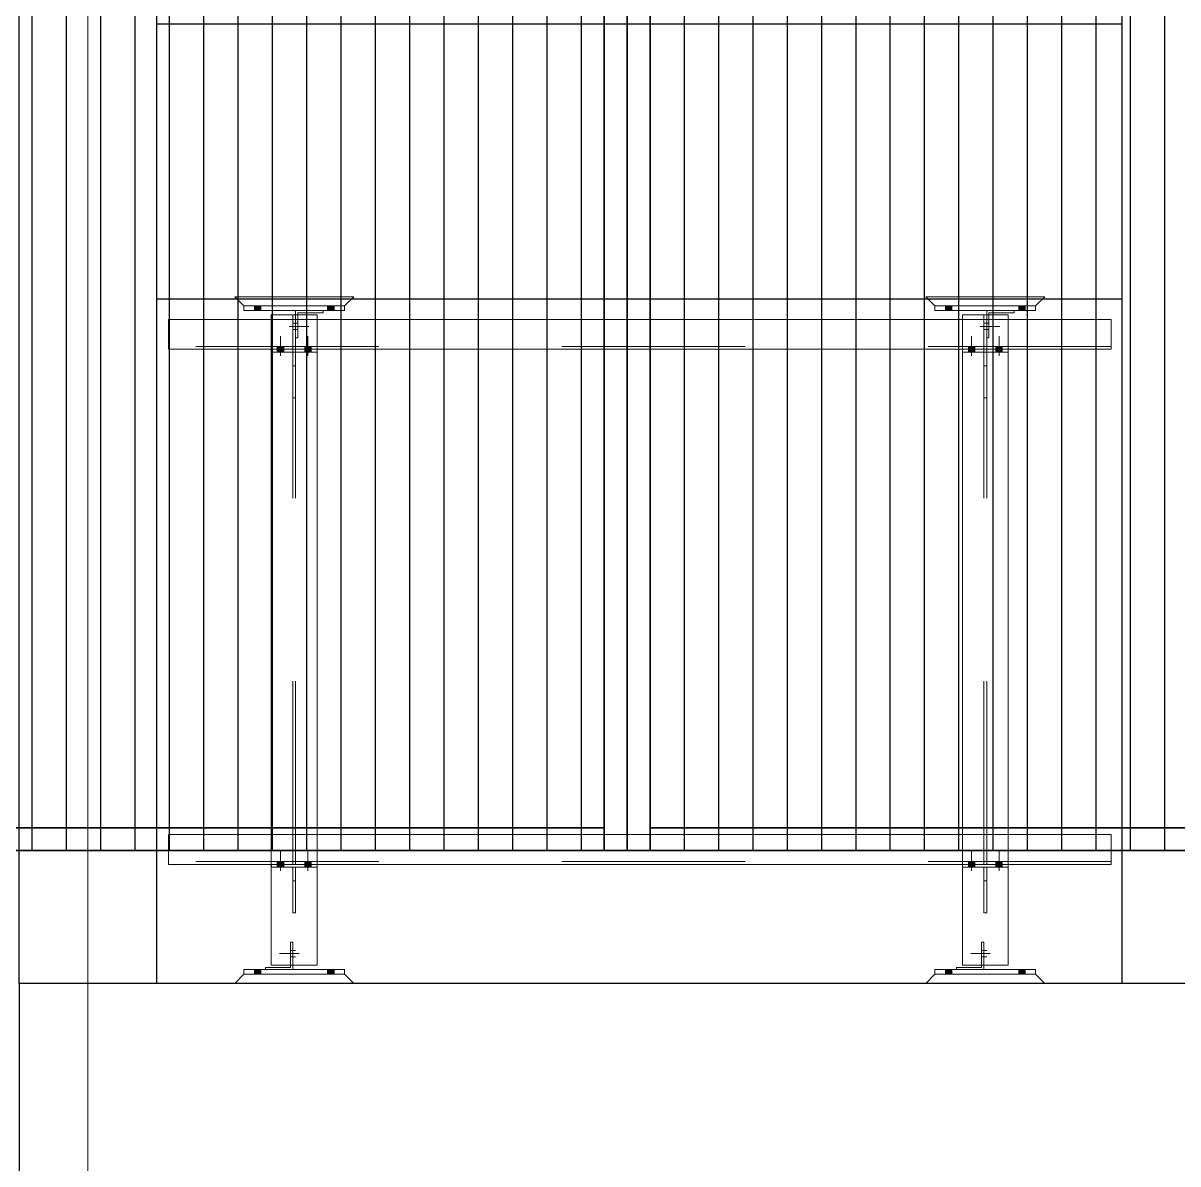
# Model space of a CAD drawing. Header units: millimetres. Extents: x 652937 to 1670132, y 1473552 to 2851037.
# Drawn here: x 663468.656 to 663471.18, y 1524561.794 to 1524564.286 of the extents above; entities that cross this region are included whole.
import ezdxf

# ---------------------------------------------------------------- set-up
doc = ezdxf.new("R2010")
doc.units = ezdxf.units.MM
for name, pattern in [('Grid Line', [22.225, 12.7, -3.175, 3.175, -3.175]), ('XKITLINE00', [0]), ('XKITLINE02', [4, 2, -2])]:
    doc.linetypes.add(name, pattern=pattern)
doc.layers.add('000 - 0_HIDE_OBJ_FRAMING_DEF_SUB', color=7, linetype='Continuous', plot=False)
for name, color, linetype, lineweight in [('A-GENM', 7, 'Continuous', 9), ('Bolt', 7, 'Continuous', 0), ('Part', 7, 'Continuous', 0), ('Z-030-M_GRID', 7, 'Continuous', 9)]:
    doc.layers.add(name, color=color, linetype=linetype, lineweight=lineweight)

# ---------------------------------------------------------------- blocks, each defined once
blk = doc.blocks.new('GM_Louver Grill Vertical Z1 - Z Profile-22981246-ENT 3 ELE-1 Sheet')
at = {"layer": '000 - 0_HIDE_OBJ_FRAMING_DEF_SUB', "color": 7}
blk.add_line((1611284.3, 108890), (1611284.3, 114870), dxfattribs=at)
blk = doc.blocks.new('E1')
at = {"layer": '000 - 0_HIDE_OBJ_FRAMING_DEF_SUB', "color": 7, "lineweight": 35}
for p, q in [((1611409.3, 114870), (1611409.3, 108890)), ((1611509.3, 114870), (1611509.3, 108890)), ((1611409.3, 108940), (1610009.3, 108940)), ((1611509.3, 108940), (1612909.3, 108940))]:
    blk.add_line(p, q, dxfattribs=at)
for points in [[(1609959.3, 114870), (1611459.3, 114870), (1611459.3, 108890), (1609959.3, 108890)], [(1612959.3, 114870), (1611459.3, 114870), (1611459.3, 108890), (1612959.3, 108890)]]:
    blk.add_lwpolyline(points, close=True, dxfattribs=at)
at = {"layer": 'A-GENM', "color": 7}
for p in [(-1125, 0), (-1050, 0), (-975, 0), (-900, 0), (-825, 0), (-750, 0), (-675, 0), (-600, 0), (-525, 0), (-450, 0), (-375, 0), (-300, 0), (-225, 0), (-150, 0), (-75, 0), (0, 0), (75, 0), (300, 0), (375, 0), (450, 0), (525, 0), (600, 0), (675, 0), (750, 0), (825, 0), (900, 0), (975, 0), (1050, 0), (1125, 0), (1200, 0), (1275, 0), (1350, 0)]:
    blk.add_blockref('GM_Louver Grill Vertical Z1 - Z Profile-22981246-ENT 3 ELE-1 Sheet', p, dxfattribs=at)
blk = doc.blocks.new('*A22823352')
at = {"layer": 'Part', "color": 7, "linetype": 'XKITLINE00', "lineweight": 0}
for p, q in [((41.367032, 44.25), (41.367032, 44.2)), ((41.367125, 44.25), (41.367125, 44.2)), ((41.392125, 44.225), (41.392125, 44.2)), ((41.667125, 44.225), (41.392125, 44.225)), ((41.667125, 44.225), (41.667125, 44.25))]:
    blk.add_line(p, q, dxfattribs=at)
at = {"layer": 'Part', "color": 7, "linetype": 'XKITLINE02', "lineweight": 0}
for p, q in [((41.667125, 44.25), (41.367032, 44.25)), ((41.367032, 44.2), (41.367032, 43.95)), ((41.367125, 44.2), (41.367125, 43.95)), ((41.392125, 44.225), (41.392032, 44.225)), ((41.392032, 44.225), (41.392032, 43.95)), ((41.392125, 44.225), (41.392032, 44.225)), ((41.392125, 44.2), (41.392125, 43.95)), ((41.667032, 44.25), (41.667032, 44.225)), ((41.392125, 43.95), (41.367032, 43.95))]:
    blk.add_line(p, q, dxfattribs=at)
blk = doc.blocks.new('*A22833353')
at = {"layer": 'Part', "color": 7, "linetype": 'XKITLINE00', "lineweight": 0}
for p, q in [((40.701962, 44.4), (40.801993, 44.3)), ((40.802164, 44.3), (40.702195, 44.4)), ((41.902164, 44.3), (40.801993, 44.3)), ((42.002195, 44.4), (41.902164, 44.3))]:
    blk.add_line(p, q, dxfattribs=at)
at = {"layer": 'Part', "color": 7, "linetype": 'XKITLINE02', "lineweight": 0}
for p, q in [((40.702195, 44.4), (40.701962, 44.4)), ((40.701962, 44.4), (42.002195, 44.4)), ((41.901993, 44.3), (42.001962, 44.4)), ((41.902164, 44.3), (41.901993, 44.3))]:
    blk.add_line(p, q, dxfattribs=at)
blk = doc.blocks.new('*A22843354')
at = {"layer": 'Bolt', "color": 7, "linetype": 'XKITLINE02', "lineweight": 0}
for p, q in [((41.297479, 44.075), (41.512079, 44.075)), ((41.337068, 44.04), (41.367068, 44.04)), ((41.33709, 44.11), (41.36709, 44.11)), ((41.367049, 44.04), (41.392048, 44.04)), ((41.367109, 44.11), (41.392109, 44.11))]:
    blk.add_line(p, q, dxfattribs=at)
blk = doc.blocks.new('*A22853355')
at = {"layer": 'Bolt'}
for points in [[(40.987, 44.3), (40.987, 44.25), (40.917, 44.25), (40.917, 44.3)], [(41.787, 44.3), (41.787, 44.25), (41.717, 44.25), (41.717, 44.3)]]:
    blk.add_hatch(color=7, dxfattribs=at).paths.add_polyline_path(points, flags=17)
at = {"layer": 'Bolt', "color": 7, "linetype": 'XKITLINE00', "lineweight": 0}
for p, q in [((40.917, 44.3), (40.917, 44.25)), ((40.952, 44.3), (40.952, 44.25)), ((40.987, 44.3), (40.987, 44.25)), ((41.717, 44.3), (41.717, 44.25)), ((41.752, 44.3), (41.752, 44.25)), ((41.787, 44.3), (41.787, 44.25))]:
    blk.add_line(p, q, dxfattribs=at)
blk = doc.blocks.new('*A23323402')
at = {"layer": 'Part', "color": 7, "linetype": 'XKITLINE00', "lineweight": 0}
for p, q in [((39.977135, 38.525), (39.977145, 38.525)), ((39.977291, 38.525), (39.977145, 38.525)), ((39.977145, 38.525), (39.977145, 38.23)), ((50.277301, 38.525), (39.977281, 38.525)), ((39.977291, 38.525), (39.977291, 38.2)), ((50.277291, 38.525), (50.277301, 38.525)), ((50.277301, 38.525), (50.277301, 38.2)), ((39.977135, 38.23), (39.977135, 38.2)), ((39.977145, 38.23), (39.977291, 38.23)), ((39.977145, 38.23), (39.977281, 38.23)), ((39.977291, 38.2), (39.977135, 38.2)), ((39.977135, 38.2), (50.277301, 38.2))]:
    blk.add_line(p, q, dxfattribs=at)
at = {"layer": 'Part', "color": 7, "linetype": 'XKITLINE02', "lineweight": 0}
for p, q in [((39.977135, 38.525), (39.977135, 38.23)), ((39.977145, 38.525), (39.977135, 38.525)), ((39.977281, 38.23), (39.977281, 38.525)), ((50.277146, 38.2), (50.277146, 38.525)), ((50.277146, 38.525), (50.277156, 38.525)), ((50.277156, 38.525), (50.277156, 38.23)), ((50.277291, 38.23), (50.277291, 38.525)), ((50.277291, 38.23), (39.977281, 38.23)), ((50.277156, 38.23), (50.277291, 38.23)), ((50.277301, 38.2), (50.277146, 38.2))]:
    blk.add_line(p, q, dxfattribs=at)
blk = doc.blocks.new('*A23333403')
at = {"layer": 'Part', "color": 7, "linetype": 'XKITLINE00', "lineweight": 0}
for p, q in [((41.902164, 37.05), (40.801993, 37.05)), ((40.801993, 37.05), (40.801993, 37)), ((41.902164, 37), (40.801993, 37)), ((40.802164, 37), (40.802164, 37.05)), ((41.902164, 37.05), (41.902164, 37))]:
    blk.add_line(p, q, dxfattribs=at)
at = {"layer": 'Part', "color": 7, "linetype": 'XKITLINE02', "lineweight": 0}
blk.add_line((41.901993, 37), (41.901993, 37.05), dxfattribs=at)
blk = doc.blocks.new('*A23343404')
at = {"layer": 'Part', "color": 7, "linetype": 'XKITLINE00', "lineweight": 0}
for p, q in [((40.801993, 37), (40.701962, 36.9)), ((40.702195, 36.9), (40.802164, 37)), ((40.802164, 37), (40.801993, 37)), ((40.801993, 37), (41.902164, 37)), ((41.902164, 37), (42.002195, 36.9))]:
    blk.add_line(p, q, dxfattribs=at)
at = {"layer": 'Part', "color": 7, "linetype": 'XKITLINE02', "lineweight": 0}
for p, q in [((41.901993, 37), (42.001962, 36.9)), ((42.002195, 36.9), (40.701962, 36.9)), ((42.001962, 36.9), (42.002195, 36.9))]:
    blk.add_line(p, q, dxfattribs=at)
blk = doc.blocks.new('*A23353405')
at = {"layer": 'Part', "color": 7, "linetype": 'XKITLINE02', "lineweight": 0}
for p, q in [((41.337125, 37.35), (41.312032, 37.35)), ((41.312032, 37.35), (41.312032, 37.1)), ((41.312125, 37.35), (41.312125, 37.1)), ((41.337032, 37.05), (41.337032, 37.35)), ((41.337125, 37.35), (41.337125, 37.1)), ((41.037032, 37.075), (41.037125, 37.075)), ((41.037125, 37.075), (41.037032, 37.075)), ((41.337125, 37.05), (41.037032, 37.05))]:
    blk.add_line(p, q, dxfattribs=at)
at = {"layer": 'Part', "color": 7, "linetype": 'XKITLINE00', "lineweight": 0}
for p, q in [((41.312032, 37.1), (41.312032, 37.075)), ((41.312125, 37.1), (41.312125, 37.075)), ((41.337125, 37.1), (41.337125, 37.05)), ((41.037032, 37.075), (41.037032, 37.05)), ((41.312125, 37.075), (41.037125, 37.075)), ((41.037125, 37.075), (41.037125, 37.05))]:
    blk.add_line(p, q, dxfattribs=at)
blk = doc.blocks.new('*A23363406')
at = {"layer": 'Bolt', "color": 7, "linetype": 'XKITLINE02', "lineweight": 0}
for p, q in [((41.406679, 37.225), (41.192079, 37.225)), ((41.337049, 37.26), (41.312049, 37.26)), ((41.367068, 37.26), (41.337068, 37.26)), ((41.337109, 37.19), (41.312109, 37.19)), ((41.36709, 37.19), (41.33709, 37.19))]:
    blk.add_line(p, q, dxfattribs=at)
blk = doc.blocks.new('*A23373407')
at = {"layer": 'Bolt'}
for points in [[(40.987, 37.05), (40.987, 37), (40.917, 37), (40.917, 37.05)], [(41.787, 37.05), (41.787, 37), (41.717, 37), (41.717, 37.05)]]:
    blk.add_hatch(color=7, dxfattribs=at).paths.add_polyline_path(points, flags=17)
at = {"layer": 'Bolt', "color": 7, "linetype": 'XKITLINE00', "lineweight": 0}
for p, q in [((40.917, 37), (40.917, 37.05)), ((40.952, 37), (40.952, 37.05)), ((40.987, 37), (40.987, 37.05)), ((41.717, 37), (41.717, 37.05)), ((41.752, 37), (41.752, 37.05)), ((41.787, 37), (41.787, 37.05))]:
    blk.add_line(p, q, dxfattribs=at)
blk = doc.blocks.new('*A23383408')
at = {"layer": 'Bolt'}
for points in [[(41.167, 38.2), (41.167, 38.23), (41.237, 38.23), (41.237, 38.2)], [(41.467, 38.2), (41.467, 38.23), (41.537, 38.23), (41.537, 38.2)], [(41.167, 38.17), (41.167, 38.2), (41.237, 38.2), (41.237, 38.17)], [(41.467, 38.17), (41.467, 38.2), (41.537, 38.2), (41.537, 38.17)]]:
    blk.add_hatch(color=7, dxfattribs=at).paths.add_polyline_path(points, flags=17)
at = {"layer": 'Bolt', "color": 7, "linetype": 'XKITLINE00', "lineweight": 0}
for p, q in [((41.167, 38.2), (41.167, 38.23)), ((41.202, 38.13), (41.202, 38.345)), ((41.237, 38.2), (41.237, 38.23)), ((41.467, 38.2), (41.467, 38.23)), ((41.502, 38.13), (41.502, 38.345)), ((41.537, 38.2), (41.537, 38.23)), ((41.167, 38.17), (41.167, 38.2)), ((41.237, 38.17), (41.237, 38.2)), ((41.467, 38.17), (41.467, 38.2)), ((41.537, 38.17), (41.537, 38.2))]:
    blk.add_line(p, q, dxfattribs=at)
blk = doc.blocks.new('*A23393409')
at = {"layer": 'Part', "color": 7, "linetype": 'XKITLINE00', "lineweight": 0}
for p, q in [((41.102164, 38.2), (41.102164, 38.17)), ((41.102164, 38.17), (41.10235, 38.17)), ((41.60235, 38.17), (41.102164, 38.17)), ((41.10235, 38.2), (41.10235, 38.17)), ((41.60235, 38.17), (41.60235, 38.2))]:
    blk.add_line(p, q, dxfattribs=at)
at = {"layer": 'Part', "color": 7, "linetype": 'XKITLINE02', "lineweight": 0}
for p, q in [((41.60235, 38.2), (41.102164, 38.2)), ((41.602164, 38.2), (41.60235, 38.2)), ((41.602164, 38.2), (41.602164, 38.17)), ((41.602164, 38.17), (41.60235, 38.17))]:
    blk.add_line(p, q, dxfattribs=at)
blk = doc.blocks.new('*A23403410')
at = {"layer": 'Part', "color": 7, "linetype": 'XKITLINE00', "lineweight": 0}
for p, q in [((41.337164, 38.17), (41.337164, 37.67)), ((41.33735, 38.02), (41.33735, 38.17)), ((41.36735, 38.17), (41.33735, 38.17)), ((41.36735, 38.02), (41.36735, 38.17)), ((41.337211, 37.67), (41.33735, 38.02)), ((41.33735, 38.02), (41.36735, 38.02)), ((41.36735, 38.02), (41.367211, 37.67)), ((41.337164, 37.67), (41.337211, 37.67)), ((41.367211, 37.67), (41.337211, 37.67))]:
    blk.add_line(p, q, dxfattribs=at)
at = {"layer": 'Part', "color": 7, "linetype": 'XKITLINE02', "lineweight": 0}
for p, q in [((41.33735, 38.17), (41.337164, 38.17)), ((41.33735, 38.17), (41.337164, 38.17)), ((41.367164, 37.67), (41.367164, 38.17)), ((41.337211, 37.67), (41.337164, 37.67))]:
    blk.add_line(p, q, dxfattribs=at)
blk = doc.blocks.new('*A23583428')
at = {"layer": 'Part', "color": 7, "linetype": 'XKITLINE00', "lineweight": 0}
for p, q in [((39.977135, 44.15), (39.977145, 44.15)), ((39.977291, 44.15), (39.977145, 44.15)), ((39.977145, 44.15), (39.977145, 43.855)), ((50.277301, 44.15), (39.977281, 44.15)), ((39.977291, 44.15), (39.977291, 43.825)), ((50.277291, 44.15), (50.277301, 44.15)), ((50.277301, 44.15), (50.277301, 43.825)), ((39.977135, 43.855), (39.977135, 43.825)), ((39.977291, 43.825), (39.977135, 43.825)), ((39.977135, 43.825), (50.277301, 43.825)), ((39.977145, 43.855), (39.977291, 43.855)), ((39.977145, 43.855), (39.977281, 43.855))]:
    blk.add_line(p, q, dxfattribs=at)
at = {"layer": 'Part', "color": 7, "linetype": 'XKITLINE02', "lineweight": 0}
for p, q in [((39.977135, 44.15), (39.977135, 43.855)), ((39.977145, 44.15), (39.977135, 44.15)), ((39.977281, 43.855), (39.977281, 44.15)), ((50.277146, 43.825), (50.277146, 44.15)), ((50.277146, 44.15), (50.277156, 44.15)), ((50.277156, 44.15), (50.277156, 43.855)), ((50.277291, 43.855), (50.277291, 44.15)), ((50.277291, 43.855), (39.977281, 43.855)), ((50.277301, 43.825), (50.277146, 43.825)), ((50.277156, 43.855), (50.277291, 43.855))]:
    blk.add_line(p, q, dxfattribs=at)
blk = doc.blocks.new('*A23593429')
at = {"layer": 'Part', "color": 7, "linetype": 'XKITLINE00', "lineweight": 0}
for p, q in [((48.652088, 44.2), (48.652076, 44.2)), ((48.652231, 44.2), (48.652088, 44.2)), ((48.652088, 44.2), (48.652088, 44.15)), ((48.652231, 44.2), (48.652218, 44.2)), ((48.652231, 44.2), (49.152231, 44.2)), ((48.652231, 44.2), (48.652231, 44.15)), ((49.152231, 44.2), (49.152218, 44.2)), ((49.152231, 44.2), (49.152231, 44.15)), ((48.652088, 43.825), (48.652088, 38.525)), ((48.652231, 43.825), (48.652231, 38.525)), ((49.152231, 43.795), (49.152231, 38.525)), ((48.652088, 38.2), (48.652088, 37.1)), ((48.652231, 38.2), (48.652231, 37.1)), ((49.152231, 38.17), (49.152231, 37.1)), ((48.652076, 37.1), (48.652088, 37.1)), ((48.652088, 37.1), (48.652231, 37.1)), ((48.652218, 37.1), (48.652231, 37.1)), ((49.152231, 37.1), (48.652231, 37.1)), ((49.152231, 37.1), (49.152218, 37.1))]:
    blk.add_line(p, q, dxfattribs=at)
at = {"layer": 'Part', "color": 7, "linetype": 'XKITLINE02', "lineweight": 0}
for p, q in [((48.652076, 44.2), (48.652076, 37.1)), ((48.652076, 44.2), (48.652231, 44.2)), ((48.652218, 44.2), (48.652218, 37.1)), ((48.887088, 44.2), (48.887088, 37.1)), ((48.887218, 44.2), (48.887218, 37.1)), ((48.917088, 44.2), (48.917088, 37.1)), ((48.917218, 44.2), (48.917218, 37.1)), ((49.152076, 44.2), (49.152076, 37.1)), ((49.152088, 44.2), (49.152088, 37.1)), ((49.152218, 44.2), (49.152218, 37.1)), ((48.652088, 44.15), (48.652088, 43.825)), ((48.652231, 44.15), (48.652231, 43.825)), ((49.152231, 44.15), (49.152231, 43.795)), ((48.652088, 38.525), (48.652088, 38.2)), ((48.652231, 38.525), (48.652231, 38.2)), ((49.152231, 38.525), (49.152231, 38.17)), ((48.652231, 37.1), (48.652076, 37.1))]:
    blk.add_line(p, q, dxfattribs=at)
blk = doc.blocks.new('*A23623432')
at = {"layer": 'Part', "color": 7, "linetype": 'XKITLINE00', "lineweight": 0}
for p, q in [((48.887238, 43.795), (48.887238, 43.295)), ((48.887424, 43.645), (48.887424, 43.795)), ((48.917424, 43.795), (48.887424, 43.795)), ((48.917424, 43.645), (48.917424, 43.795)), ((48.887285, 43.295), (48.887424, 43.645)), ((48.887424, 43.645), (48.917424, 43.645)), ((48.917424, 43.645), (48.917285, 43.295)), ((48.887238, 43.295), (48.887285, 43.295)), ((48.917285, 43.295), (48.887285, 43.295))]:
    blk.add_line(p, q, dxfattribs=at)
at = {"layer": 'Part', "color": 7, "linetype": 'XKITLINE02', "lineweight": 0}
for p, q in [((48.887424, 43.795), (48.887238, 43.795)), ((48.887424, 43.795), (48.887238, 43.795)), ((48.917238, 43.295), (48.917238, 43.795)), ((48.887285, 43.295), (48.887238, 43.295))]:
    blk.add_line(p, q, dxfattribs=at)
blk = doc.blocks.new('*A23633433')
at = {"layer": 'Part', "color": 7, "linetype": 'XKITLINE00', "lineweight": 0}
for p, q in [((48.652238, 43.825), (48.652238, 43.795)), ((48.652238, 43.795), (48.652424, 43.795)), ((49.152424, 43.795), (48.652238, 43.795)), ((48.652424, 43.825), (48.652424, 43.795)), ((49.152424, 43.795), (49.152424, 43.825))]:
    blk.add_line(p, q, dxfattribs=at)
at = {"layer": 'Part', "color": 7, "linetype": 'XKITLINE02', "lineweight": 0}
for p, q in [((49.152424, 43.825), (48.652238, 43.825)), ((49.152238, 43.825), (49.152424, 43.825)), ((49.152238, 43.825), (49.152238, 43.795)), ((49.152238, 43.795), (49.152424, 43.795))]:
    blk.add_line(p, q, dxfattribs=at)
blk = doc.blocks.new('*A23643434')
at = {"layer": 'Bolt'}
for points in [[(48.717, 43.825), (48.717, 43.855), (48.787, 43.855), (48.787, 43.825)], [(48.717, 43.795), (48.717, 43.825), (48.787, 43.825), (48.787, 43.795)], [(49.017, 43.825), (49.017, 43.855), (49.087, 43.855), (49.087, 43.825)], [(49.017, 43.795), (49.017, 43.825), (49.087, 43.825), (49.087, 43.795)]]:
    blk.add_hatch(color=7, dxfattribs=at).paths.add_polyline_path(points, flags=17)
at = {"layer": 'Bolt', "color": 7, "linetype": 'XKITLINE00', "lineweight": 0}
for p, q in [((48.752, 43.755), (48.752, 43.97)), ((49.052, 43.755), (49.052, 43.97)), ((48.717, 43.825), (48.717, 43.855)), ((48.717, 43.795), (48.717, 43.825)), ((48.787, 43.825), (48.787, 43.855)), ((48.787, 43.795), (48.787, 43.825)), ((49.017, 43.825), (49.017, 43.855)), ((49.017, 43.795), (49.017, 43.825)), ((49.087, 43.825), (49.087, 43.855)), ((49.087, 43.795), (49.087, 43.825))]:
    blk.add_line(p, q, dxfattribs=at)
blk = doc.blocks.new('*A23683438')
at = {"layer": 'Part', "color": 7, "linetype": 'XKITLINE00', "lineweight": 0}
for p, q in [((48.352068, 44.25), (48.352068, 44.3)), ((49.452238, 44.3), (48.352068, 44.3)), ((48.352238, 44.25), (48.352238, 44.3)), ((49.452238, 44.25), (49.452238, 44.3)), ((49.452238, 44.25), (48.352068, 44.25))]:
    blk.add_line(p, q, dxfattribs=at)
at = {"layer": 'Part', "color": 7, "linetype": 'XKITLINE02', "lineweight": 0}
blk.add_line((49.452068, 44.25), (49.452068, 44.3), dxfattribs=at)
blk = doc.blocks.new('*A23693439')
at = {"layer": 'Part', "color": 7, "linetype": 'XKITLINE00', "lineweight": 0}
for p, q in [((48.917107, 44.25), (48.917107, 44.2)), ((48.9172, 44.25), (48.9172, 44.2)), ((48.9422, 44.225), (48.9422, 44.2)), ((49.2172, 44.225), (48.9422, 44.225)), ((49.2172, 44.225), (49.2172, 44.25))]:
    blk.add_line(p, q, dxfattribs=at)
at = {"layer": 'Part', "color": 7, "linetype": 'XKITLINE02', "lineweight": 0}
for p, q in [((49.2172, 44.25), (48.917107, 44.25)), ((48.917107, 44.2), (48.917107, 43.95)), ((48.9172, 44.2), (48.9172, 43.95)), ((48.9422, 44.225), (48.942107, 44.225)), ((48.942107, 44.225), (48.942107, 43.95)), ((48.9422, 44.225), (48.942107, 44.225)), ((48.9422, 44.2), (48.9422, 43.95)), ((49.217107, 44.25), (49.217107, 44.225)), ((48.9422, 43.95), (48.917107, 43.95))]:
    blk.add_line(p, q, dxfattribs=at)
blk = doc.blocks.new('*A23703440')
at = {"layer": 'Part', "color": 7, "linetype": 'XKITLINE00', "lineweight": 0}
for p, q in [((48.252037, 44.4), (48.352068, 44.3)), ((48.352238, 44.3), (48.252269, 44.4)), ((49.452238, 44.3), (48.352068, 44.3)), ((49.552269, 44.4), (49.452238, 44.3))]:
    blk.add_line(p, q, dxfattribs=at)
at = {"layer": 'Part', "color": 7, "linetype": 'XKITLINE02', "lineweight": 0}
for p, q in [((48.252269, 44.4), (48.252037, 44.4)), ((48.252037, 44.4), (49.552269, 44.4)), ((49.452068, 44.3), (49.552037, 44.4)), ((49.452238, 44.3), (49.452068, 44.3))]:
    blk.add_line(p, q, dxfattribs=at)
blk = doc.blocks.new('*A23713441')
at = {"layer": 'Bolt', "color": 7, "linetype": 'XKITLINE02', "lineweight": 0}
for p, q in [((48.847553, 44.075), (49.062153, 44.075)), ((48.887142, 44.04), (48.917142, 44.04)), ((48.887164, 44.11), (48.917164, 44.11)), ((48.917123, 44.04), (48.942123, 44.04)), ((48.917183, 44.11), (48.942183, 44.11))]:
    blk.add_line(p, q, dxfattribs=at)
blk = doc.blocks.new('*A23723442')
at = {"layer": 'Bolt'}
for points in [[(48.537, 44.3), (48.537, 44.25), (48.467, 44.25), (48.467, 44.3)], [(49.337, 44.3), (49.337, 44.25), (49.267, 44.25), (49.267, 44.3)]]:
    blk.add_hatch(color=7, dxfattribs=at).paths.add_polyline_path(points, flags=17)
at = {"layer": 'Bolt', "color": 7, "linetype": 'XKITLINE00', "lineweight": 0}
for p, q in [((48.467, 44.3), (48.467, 44.25)), ((48.502, 44.3), (48.502, 44.25)), ((48.537, 44.3), (48.537, 44.25)), ((49.267, 44.3), (49.267, 44.25)), ((49.302, 44.3), (49.302, 44.25)), ((49.337, 44.3), (49.337, 44.25))]:
    blk.add_line(p, q, dxfattribs=at)
blk = doc.blocks.new('*A23733443')
at = {"layer": 'Part', "color": 7, "linetype": 'XKITLINE00', "lineweight": 0}
for p, q in [((41.102014, 44.2), (41.102001, 44.2)), ((41.102156, 44.2), (41.102014, 44.2)), ((41.102014, 44.2), (41.102014, 44.15)), ((41.102156, 44.2), (41.102144, 44.2)), ((41.102156, 44.2), (41.602156, 44.2)), ((41.102156, 44.2), (41.102156, 44.15)), ((41.602156, 44.2), (41.602144, 44.2)), ((41.602156, 44.2), (41.602156, 44.15)), ((41.102014, 43.825), (41.102014, 38.525)), ((41.102156, 43.825), (41.102156, 38.525)), ((41.602156, 43.795), (41.602156, 38.525)), ((41.102014, 38.2), (41.102014, 37.1)), ((41.102156, 38.2), (41.102156, 37.1)), ((41.602156, 38.17), (41.602156, 37.1)), ((41.102001, 37.1), (41.102014, 37.1)), ((41.102014, 37.1), (41.102156, 37.1)), ((41.102144, 37.1), (41.102156, 37.1)), ((41.602156, 37.1), (41.102156, 37.1)), ((41.602156, 37.1), (41.602144, 37.1))]:
    blk.add_line(p, q, dxfattribs=at)
at = {"layer": 'Part', "color": 7, "linetype": 'XKITLINE02', "lineweight": 0}
for p, q in [((41.102001, 44.2), (41.102001, 37.1)), ((41.102001, 44.2), (41.102156, 44.2)), ((41.102144, 44.2), (41.102144, 37.1)), ((41.337014, 44.2), (41.337014, 37.1)), ((41.337144, 44.2), (41.337144, 37.1)), ((41.367014, 44.2), (41.367014, 37.1)), ((41.367144, 44.2), (41.367144, 37.1)), ((41.602001, 44.2), (41.602001, 37.1)), ((41.602014, 44.2), (41.602014, 37.1)), ((41.602144, 44.2), (41.602144, 37.1)), ((41.102014, 44.15), (41.102014, 43.825)), ((41.102156, 44.15), (41.102156, 43.825)), ((41.602156, 44.15), (41.602156, 43.795)), ((41.102014, 38.525), (41.102014, 38.2)), ((41.102156, 38.525), (41.102156, 38.2)), ((41.602156, 38.525), (41.602156, 38.17)), ((41.102156, 37.1), (41.102001, 37.1))]:
    blk.add_line(p, q, dxfattribs=at)
blk = doc.blocks.new('*A23793449')
at = {"layer": 'Part', "color": 7, "linetype": 'XKITLINE00', "lineweight": 0}
for p, q in [((41.102164, 43.825), (41.102164, 43.795)), ((41.102164, 43.795), (41.10235, 43.795)), ((41.60235, 43.795), (41.102164, 43.795)), ((41.10235, 43.825), (41.10235, 43.795)), ((41.60235, 43.795), (41.60235, 43.825))]:
    blk.add_line(p, q, dxfattribs=at)
at = {"layer": 'Part', "color": 7, "linetype": 'XKITLINE02', "lineweight": 0}
for p, q in [((41.60235, 43.825), (41.102164, 43.825)), ((41.602164, 43.825), (41.60235, 43.825)), ((41.602164, 43.825), (41.602164, 43.795)), ((41.602164, 43.795), (41.60235, 43.795))]:
    blk.add_line(p, q, dxfattribs=at)
blk = doc.blocks.new('*A23803450')
at = {"layer": 'Part', "color": 7, "linetype": 'XKITLINE00', "lineweight": 0}
for p, q in [((41.337164, 43.795), (41.337164, 43.295)), ((41.33735, 43.645), (41.33735, 43.795)), ((41.36735, 43.795), (41.33735, 43.795)), ((41.36735, 43.645), (41.36735, 43.795)), ((41.337211, 43.295), (41.33735, 43.645)), ((41.33735, 43.645), (41.36735, 43.645)), ((41.36735, 43.645), (41.367211, 43.295)), ((41.337164, 43.295), (41.337211, 43.295)), ((41.367211, 43.295), (41.337211, 43.295))]:
    blk.add_line(p, q, dxfattribs=at)
at = {"layer": 'Part', "color": 7, "linetype": 'XKITLINE02', "lineweight": 0}
for p, q in [((41.33735, 43.795), (41.337164, 43.795)), ((41.33735, 43.795), (41.337164, 43.795)), ((41.367164, 43.295), (41.367164, 43.795)), ((41.337211, 43.295), (41.337164, 43.295))]:
    blk.add_line(p, q, dxfattribs=at)
blk = doc.blocks.new('*A23813451')
at = {"layer": 'Bolt'}
for points in [[(41.167, 43.825), (41.167, 43.855), (41.237, 43.855), (41.237, 43.825)], [(41.167, 43.795), (41.167, 43.825), (41.237, 43.825), (41.237, 43.795)], [(41.467, 43.825), (41.467, 43.855), (41.537, 43.855), (41.537, 43.825)], [(41.467, 43.795), (41.467, 43.825), (41.537, 43.825), (41.537, 43.795)]]:
    blk.add_hatch(color=7, dxfattribs=at).paths.add_polyline_path(points, flags=17)
at = {"layer": 'Bolt', "color": 7, "linetype": 'XKITLINE00', "lineweight": 0}
for p, q in [((41.202, 43.755), (41.202, 43.97)), ((41.502, 43.755), (41.502, 43.97)), ((41.167, 43.825), (41.167, 43.855)), ((41.167, 43.795), (41.167, 43.825)), ((41.237, 43.825), (41.237, 43.855)), ((41.237, 43.795), (41.237, 43.825)), ((41.467, 43.825), (41.467, 43.855)), ((41.467, 43.795), (41.467, 43.825)), ((41.537, 43.825), (41.537, 43.855)), ((41.537, 43.795), (41.537, 43.825))]:
    blk.add_line(p, q, dxfattribs=at)
blk = doc.blocks.new('*A23823452')
at = {"layer": 'Part', "color": 7, "linetype": 'XKITLINE00', "lineweight": 0}
for p, q in [((40.801993, 44.25), (40.801993, 44.3)), ((41.902164, 44.3), (40.801993, 44.3)), ((40.802164, 44.25), (40.802164, 44.3)), ((41.902164, 44.25), (41.902164, 44.3)), ((41.902164, 44.25), (40.801993, 44.25))]:
    blk.add_line(p, q, dxfattribs=at)
at = {"layer": 'Part', "color": 7, "linetype": 'XKITLINE02', "lineweight": 0}
blk.add_line((41.901993, 44.25), (41.901993, 44.3), dxfattribs=at)
blk = doc.blocks.new('*A23913461')
at = {"layer": 'Part', "color": 7, "linetype": 'XKITLINE00', "lineweight": 0}
for p, q in [((49.452238, 37.05), (48.352068, 37.05)), ((48.352068, 37.05), (48.352068, 37)), ((49.452238, 37), (48.352068, 37)), ((48.352238, 37), (48.352238, 37.05)), ((49.452238, 37.05), (49.452238, 37))]:
    blk.add_line(p, q, dxfattribs=at)
at = {"layer": 'Part', "color": 7, "linetype": 'XKITLINE02', "lineweight": 0}
blk.add_line((49.452068, 37), (49.452068, 37.05), dxfattribs=at)
blk = doc.blocks.new('*A23923462')
at = {"layer": 'Part', "color": 7, "linetype": 'XKITLINE00', "lineweight": 0}
for p, q in [((48.352068, 37), (48.252037, 36.9)), ((48.252269, 36.9), (48.352238, 37)), ((48.352238, 37), (48.352068, 37)), ((48.352068, 37), (49.452238, 37)), ((49.452238, 37), (49.552269, 36.9))]:
    blk.add_line(p, q, dxfattribs=at)
at = {"layer": 'Part', "color": 7, "linetype": 'XKITLINE02', "lineweight": 0}
for p, q in [((49.452068, 37), (49.552037, 36.9)), ((49.552269, 36.9), (48.252037, 36.9)), ((49.552037, 36.9), (49.552269, 36.9))]:
    blk.add_line(p, q, dxfattribs=at)
blk = doc.blocks.new('*A23933463')
at = {"layer": 'Part', "color": 7, "linetype": 'XKITLINE02', "lineweight": 0}
for p, q in [((48.8872, 37.35), (48.862107, 37.35)), ((48.862107, 37.35), (48.862107, 37.1)), ((48.8622, 37.35), (48.8622, 37.1)), ((48.887107, 37.05), (48.887107, 37.35)), ((48.8872, 37.35), (48.8872, 37.1)), ((48.587107, 37.075), (48.5872, 37.075)), ((48.5872, 37.075), (48.587107, 37.075)), ((48.8872, 37.05), (48.587107, 37.05))]:
    blk.add_line(p, q, dxfattribs=at)
at = {"layer": 'Part', "color": 7, "linetype": 'XKITLINE00', "lineweight": 0}
for p, q in [((48.862107, 37.1), (48.862107, 37.075)), ((48.8622, 37.1), (48.8622, 37.075)), ((48.8872, 37.1), (48.8872, 37.05)), ((48.587107, 37.075), (48.587107, 37.05)), ((48.8622, 37.075), (48.5872, 37.075)), ((48.5872, 37.075), (48.5872, 37.05))]:
    blk.add_line(p, q, dxfattribs=at)
blk = doc.blocks.new('*A23943464')
at = {"layer": 'Bolt', "color": 7, "linetype": 'XKITLINE02', "lineweight": 0}
for p, q in [((48.956753, 37.225), (48.742153, 37.225)), ((48.887123, 37.26), (48.862123, 37.26)), ((48.917142, 37.26), (48.887142, 37.26)), ((48.887183, 37.19), (48.862183, 37.19)), ((48.917164, 37.19), (48.887164, 37.19))]:
    blk.add_line(p, q, dxfattribs=at)
blk = doc.blocks.new('*A23953465')
at = {"layer": 'Bolt'}
for points in [[(48.537, 37.05), (48.537, 37), (48.467, 37), (48.467, 37.05)], [(49.337, 37.05), (49.337, 37), (49.267, 37), (49.267, 37.05)]]:
    blk.add_hatch(color=7, dxfattribs=at).paths.add_polyline_path(points, flags=17)
at = {"layer": 'Bolt', "color": 7, "linetype": 'XKITLINE00', "lineweight": 0}
for p, q in [((48.467, 37), (48.467, 37.05)), ((48.502, 37), (48.502, 37.05)), ((48.537, 37), (48.537, 37.05)), ((49.267, 37), (49.267, 37.05)), ((49.302, 37), (49.302, 37.05)), ((49.337, 37), (49.337, 37.05))]:
    blk.add_line(p, q, dxfattribs=at)
blk = doc.blocks.new('*A23963466')
at = {"layer": 'Bolt'}
for points in [[(48.717, 38.2), (48.717, 38.23), (48.787, 38.23), (48.787, 38.2)], [(49.017, 38.2), (49.017, 38.23), (49.087, 38.23), (49.087, 38.2)], [(48.717, 38.17), (48.717, 38.2), (48.787, 38.2), (48.787, 38.17)], [(49.017, 38.17), (49.017, 38.2), (49.087, 38.2), (49.087, 38.17)]]:
    blk.add_hatch(color=7, dxfattribs=at).paths.add_polyline_path(points, flags=17)
at = {"layer": 'Bolt', "color": 7, "linetype": 'XKITLINE00', "lineweight": 0}
for p, q in [((48.717, 38.2), (48.717, 38.23)), ((48.752, 38.13), (48.752, 38.345)), ((48.787, 38.2), (48.787, 38.23)), ((49.017, 38.2), (49.017, 38.23)), ((49.052, 38.13), (49.052, 38.345)), ((49.087, 38.2), (49.087, 38.23)), ((48.717, 38.17), (48.717, 38.2)), ((48.787, 38.17), (48.787, 38.2)), ((49.017, 38.17), (49.017, 38.2)), ((49.087, 38.17), (49.087, 38.2))]:
    blk.add_line(p, q, dxfattribs=at)
blk = doc.blocks.new('*A23973467')
at = {"layer": 'Part', "color": 7, "linetype": 'XKITLINE00', "lineweight": 0}
for p, q in [((48.652238, 38.2), (48.652238, 38.17)), ((48.652238, 38.17), (48.652424, 38.17)), ((49.152424, 38.17), (48.652238, 38.17)), ((48.652424, 38.2), (48.652424, 38.17)), ((49.152424, 38.17), (49.152424, 38.2))]:
    blk.add_line(p, q, dxfattribs=at)
at = {"layer": 'Part', "color": 7, "linetype": 'XKITLINE02', "lineweight": 0}
for p, q in [((49.152424, 38.2), (48.652238, 38.2)), ((49.152238, 38.2), (49.152424, 38.2)), ((49.152238, 38.2), (49.152238, 38.17)), ((49.152238, 38.17), (49.152424, 38.17))]:
    blk.add_line(p, q, dxfattribs=at)
blk = doc.blocks.new('*A23983468')
at = {"layer": 'Part', "color": 7, "linetype": 'XKITLINE00', "lineweight": 0}
for p, q in [((48.887238, 38.17), (48.887238, 37.67)), ((48.887424, 38.02), (48.887424, 38.17)), ((48.917424, 38.17), (48.887424, 38.17)), ((48.917424, 38.02), (48.917424, 38.17)), ((48.887285, 37.67), (48.887424, 38.02)), ((48.887424, 38.02), (48.917424, 38.02)), ((48.917424, 38.02), (48.917285, 37.67)), ((48.887238, 37.67), (48.887285, 37.67)), ((48.917285, 37.67), (48.887285, 37.67))]:
    blk.add_line(p, q, dxfattribs=at)
at = {"layer": 'Part', "color": 7, "linetype": 'XKITLINE02', "lineweight": 0}
for p, q in [((48.887424, 38.17), (48.887238, 38.17)), ((48.887424, 38.17), (48.887238, 38.17)), ((48.917238, 37.67), (48.917238, 38.17)), ((48.887285, 37.67), (48.887238, 37.67))]:
    blk.add_line(p, q, dxfattribs=at)

msp = doc.modelspace()

# ---------------------------------------------------------------- linework, layer by layer
at = {"color": 7}
for points in [[(663468.648, 1524562.1881), (663468.648, 1524568.0081), (663468.948, 1524568.0081), (663468.948, 1524562.1881)], [(663471.058, 1524562.1881), (663471.058, 1524568.0081), (663471.358, 1524568.0081), (663471.358, 1524562.1881)], [(663471.058, 1524564.2831), (663468.948, 1524564.2831)], [(663468.948, 1524563.6831), (663471.058, 1524563.6831)], [(663476.2287, 1524560.9881), (663476.2287, 1524562.1881), (663468.648, 1524562.1881), (663468.648, 1524561.3881), (663459.874, 1524561.3881)]]:
    msp.add_lwpolyline(points, dxfattribs=at)
at = {"layer": 'Z-030-M_GRID', "color": 7, "linetype": 'Grid Line'}
msp.add_line((663468.798, 1524560.3084), (663468.798, 1524569.4578), dxfattribs=at)

# ---------------------------------------------------------------- block references
at = {"color": 7, "xscale": 0.001, "yscale": 0.001, "zscale": 0.001}
msp.add_blockref('E1', (661858.517, 1524453.5881), dxfattribs=at)
at = {"color": 7, "lineweight": 0, "xscale": 0.2, "yscale": 0.2, "zscale": 0.2}
for name in ['*A22833353', '*A23823452', '*A22853355', '*A23703440', '*A23683438', '*A23723442', '*A23733443', '*A22823352', '*A23593429', '*A23693439', '*A23583428', '*A22843354', '*A23713441', '*A23813451', '*A23643434', '*A23793449', '*A23803450', '*A23633433', '*A23623432', '*A23323402', '*A23383408', '*A23963466', '*A23393409', '*A23403410', '*A23973467', '*A23983468', '*A23353405', '*A23363406', '*A23933463', '*A23943464', '*A23343404', '*A23333403', '*A23373407', '*A23923462', '*A23913461', '*A23953465']:
    msp.add_blockref(name, (663460.9784, 1524554.8081), dxfattribs=at)

doc.saveas('drawing.dxf')
